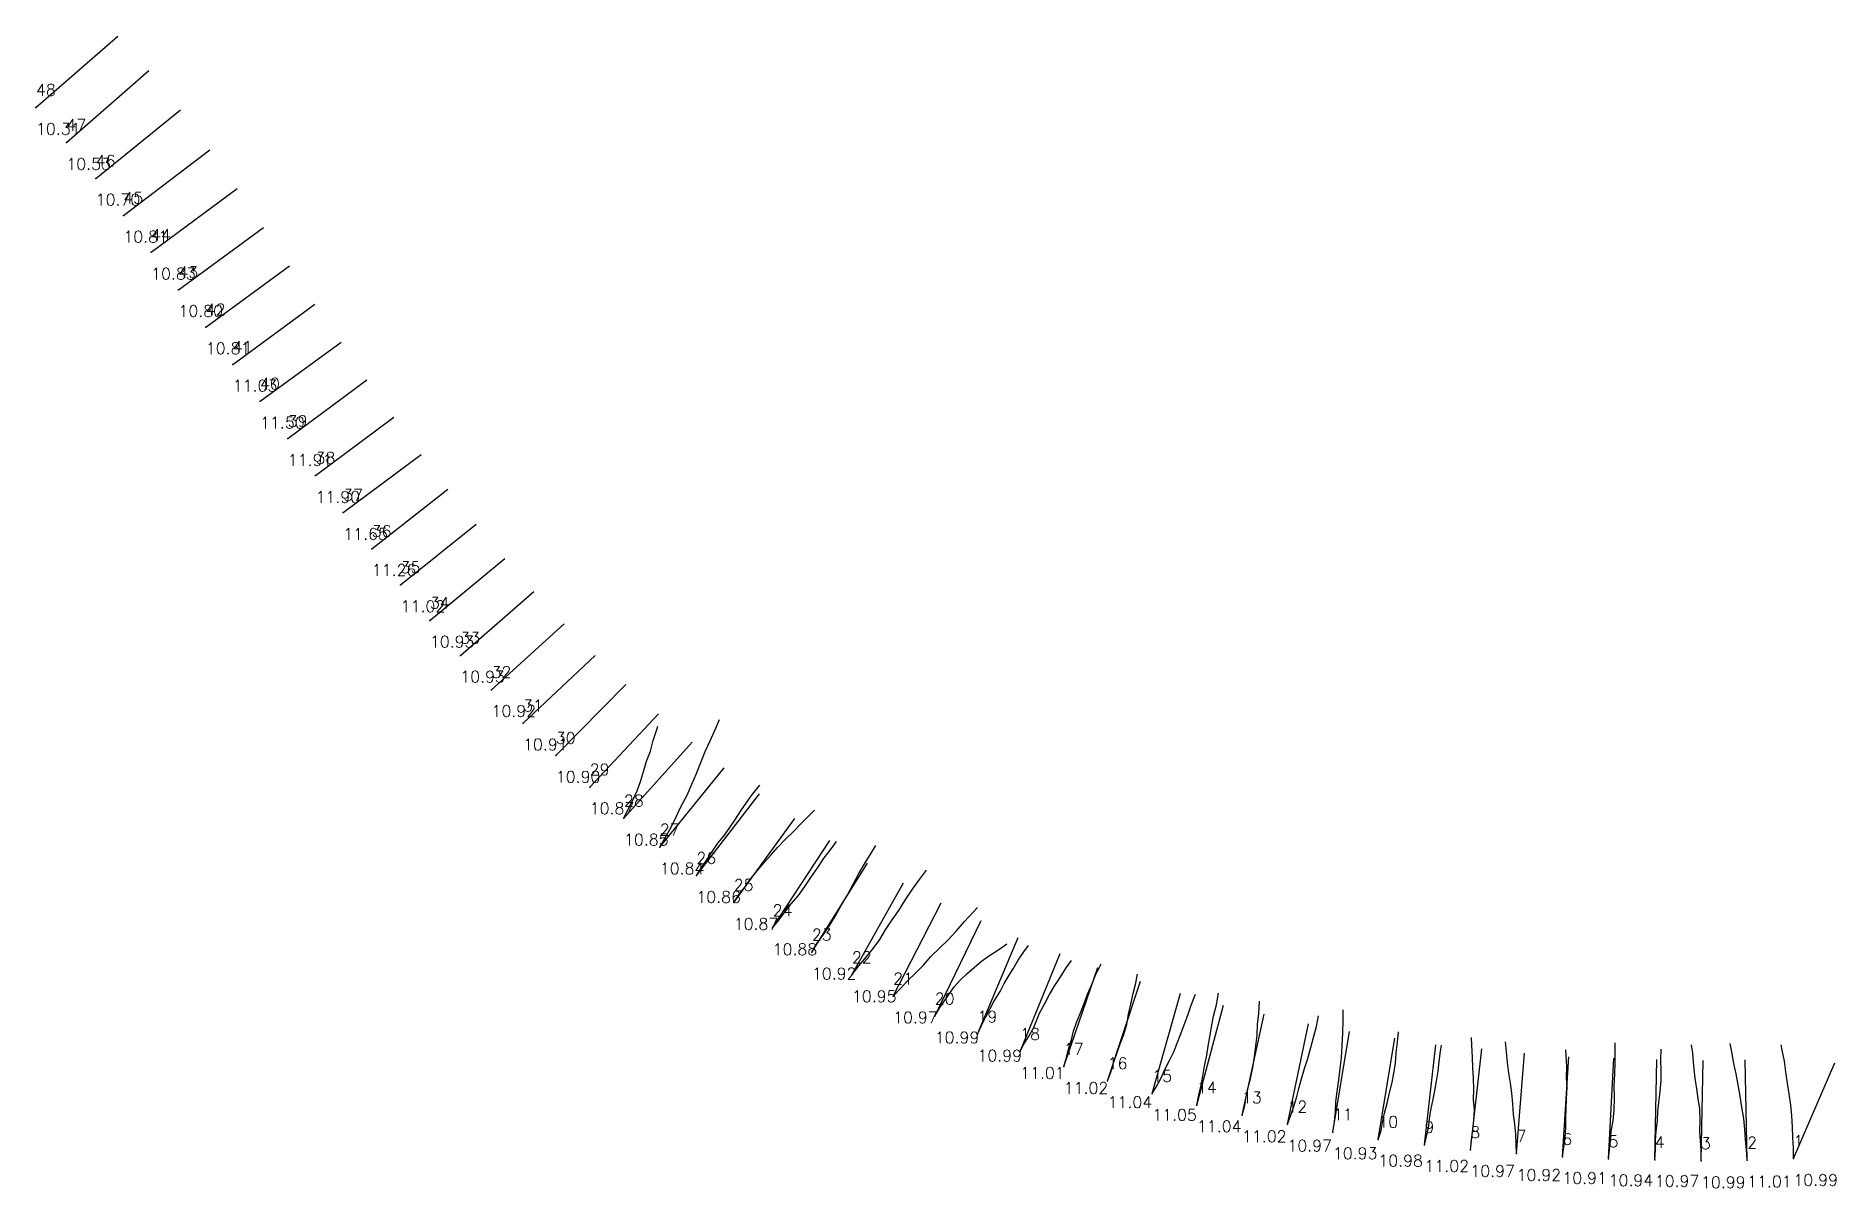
# Model space of a CAD drawing. Extents: x 748582.5 to 748629.2, y 8930160.5 to 8930190.4.
import ezdxf

# ---------------------------------------------------------------- set-up
doc = ezdxf.new("R2010")
doc.units = 0
for name, color, linetype in [('Hole', 7, 'Continuous'), ('Length', 7, 'Continuous'), ('Number', 7, 'Continuous'), ('Real Hole', 7, 'Continuous'), ('Theoretical Hole', 7, 'Continuous')]:
    doc.layers.add(name, color=color, linetype=linetype)
doc.styles.get("Standard").update_dxf_attribs({"font": 'simplex.shx'})

msp = doc.modelspace()

# ---------------------------------------------------------------- linework, layer by layer
at = {"layer": 'Hole', "color": 244, "true_color": 0x0a11ff}
for p in [(748582.48, 8930188.55, 189.94), (748583.27, 8930187.64, 190.14), (748584.03, 8930186.71, 190.31), (748584.75, 8930185.75, 190.43), (748585.47, 8930184.79, 190.47), (748586.18, 8930183.82, 190.45), (748586.89, 8930182.85, 190.47), (748587.59, 8930181.88, 190.71), (748588.3, 8930180.92, 191.2), (748589.02, 8930179.95, 191.63), (748589.74, 8930178.99, 191.63), (748590.46, 8930178.03, 191.37), (748591.2, 8930177.09, 190.98), (748591.95, 8930176.15, 190.73), (748592.71, 8930175.23, 190.64), (748593.5, 8930174.32, 190.63), (748594.31, 8930173.43, 190.62), (748595.13, 8930172.56, 190.61), (748595.98, 8930171.72, 190.59), (748596.86, 8930170.9, 190.55), (748597.75, 8930170.09, 190.52), (748598.68, 8930169.34, 190.51), (748599.63, 8930168.6, 190.52), (748600.6, 8930167.9, 190.53), (748601.61, 8930167.24, 190.54), (748602.63, 8930166.61, 190.57), (748603.67, 8930166.02, 190.6), (748604.74, 8930165.47, 190.63), (748605.82, 8930164.95, 190.63), (748606.93, 8930164.48, 190.65), (748608.04, 8930164.03, 190.67), (748609.17, 8930163.64, 190.68), (748610.31, 8930163.27, 190.7), (748611.47, 8930162.94, 190.71), (748612.63, 8930162.64, 190.71), (748613.8, 8930162.38, 190.69), (748614.98, 8930162.14, 190.64), (748616.16, 8930161.94, 190.61), (748617.34, 8930161.75, 190.65), (748618.54, 8930161.61, 190.7), (748619.73, 8930161.48, 190.65), (748620.93, 8930161.38, 190.6), (748622.12, 8930161.3, 190.6), (748623.32, 8930161.24, 190.62), (748624.52, 8930161.22, 190.65), (748625.72, 8930161.19, 190.68), (748626.92, 8930161.21, 190.69), (748628.12, 8930161.25, 190.68)]:
    msp.add_point(p, dxfattribs=at)
at = {"layer": 'Real Hole', "color": 1, "true_color": 0xff0000}
for points in [[(748598.68, 8930169.34, 190.51), (748598.826, 8930169.601, 189.556), (748598.975, 8930169.855, 188.6), (748599.109, 8930170.13, 187.648), (748599.239, 8930170.404, 186.695), (748599.389, 8930170.686, 185.748), (748599.514, 8930170.979, 184.8), (748599.629, 8930171.25, 183.844), (748599.743, 8930171.542, 182.894), (748599.857, 8930171.823, 181.941), (748599.985, 8930172.1, 180.989), (748600.134, 8930172.434, 180.058), (748600.228, 8930172.652, 179.4)], [(748597.75, 8930170.09, 190.52), (748597.855, 8930170.324, 189.553), (748597.98, 8930170.558, 188.589), (748598.089, 8930170.8, 187.625), (748598.187, 8930171.068, 186.667), (748598.265, 8930171.329, 185.705), (748598.332, 8930171.569, 184.736), (748598.435, 8930171.834, 183.777), (748598.506, 8930172.108, 182.818), (748598.614, 8930172.422, 181.875), (748598.626, 8930172.484, 181.685)], [(748599.63, 8930168.6, 190.52), (748599.772, 8930168.823, 189.556), (748599.917, 8930169.039, 188.59), (748600.05, 8930169.238, 187.619), (748600.188, 8930169.442, 186.65), (748600.356, 8930169.65, 185.686), (748600.503, 8930169.851, 184.718), (748600.646, 8930170.065, 183.752), (748600.788, 8930170.282, 182.786), (748600.941, 8930170.507, 181.823), (748601.09, 8930170.717, 180.857), (748601.274, 8930170.949, 179.902)], [(748600.6, 8930167.9, 190.53), (748600.743, 8930168.119, 189.565), (748600.896, 8930168.305, 188.594), (748601.046, 8930168.522, 187.63), (748601.213, 8930168.733, 186.667), (748601.392, 8930168.942, 185.705), (748601.562, 8930169.131, 184.738), (748601.737, 8930169.332, 183.774), (748601.943, 8930169.548, 182.82), (748602.153, 8930169.746, 181.862), (748602.36, 8930169.962, 180.908), (748602.602, 8930170.208, 179.97), (748602.698, 8930170.298, 179.592)], [(748601.61, 8930167.24, 190.54), (748601.772, 8930167.443, 189.574), (748601.923, 8930167.647, 188.607), (748602.093, 8930167.867, 187.646), (748602.279, 8930168.083, 186.688), (748602.449, 8930168.32, 185.731), (748602.604, 8930168.552, 184.771), (748602.781, 8930168.811, 183.822), (748602.946, 8930169.058, 182.867), (748603.143, 8930169.307, 181.919), (748603.268, 8930169.487, 181.254)], [(748602.63, 8930166.61, 190.57), (748602.769, 8930166.845, 189.608), (748602.929, 8930167.071, 188.647), (748603.099, 8930167.31, 187.691), (748603.241, 8930167.555, 186.732), (748603.392, 8930167.828, 185.782), (748603.548, 8930168.086, 184.829), (748603.701, 8930168.379, 183.885), (748603.849, 8930168.654, 182.935), (748604.011, 8930168.935, 181.989), (748604.166, 8930169.183, 181.033), (748604.287, 8930169.381, 180.372)], [(748603.67, 8930166.02, 190.6), (748603.853, 8930166.26, 189.647), (748604.042, 8930166.484, 188.691), (748604.22, 8930166.705, 187.732), (748604.396, 8930166.944, 186.777), (748604.542, 8930167.192, 185.819), (748604.711, 8930167.448, 184.867), (748604.891, 8930167.695, 183.915), (748605.048, 8930167.965, 182.965), (748605.239, 8930168.244, 182.024), (748605.424, 8930168.502, 181.076), (748605.604, 8930168.738, 180.226)], [(748604.74, 8930165.47, 190.63), (748604.93, 8930165.665, 189.668), (748605.109, 8930165.87, 188.706), (748605.335, 8930166.083, 187.755), (748605.529, 8930166.275, 186.793), (748605.715, 8930166.497, 185.836), (748605.941, 8930166.717, 184.887), (748606.173, 8930166.936, 183.939), (748606.379, 8930167.159, 182.986), (748606.591, 8930167.405, 182.04), (748606.814, 8930167.651, 181.097), (748606.927, 8930167.769, 180.625)], [(748605.82, 8930164.95, 190.63), (748605.94, 8930165.157, 189.659), (748606.071, 8930165.348, 188.686), (748606.205, 8930165.535, 187.713), (748606.334, 8930165.716, 186.738), (748606.477, 8930165.888, 185.764), (748606.657, 8930166.049, 184.793), (748606.844, 8930166.215, 183.825), (748607.034, 8930166.376, 182.856), (748607.245, 8930166.526, 181.89), (748607.486, 8930166.681, 180.932), (748607.694, 8930166.83, 180.069)], [(748606.93, 8930164.48, 190.65), (748607.036, 8930164.706, 189.682), (748607.137, 8930164.919, 188.71), (748607.238, 8930165.115, 187.734), (748607.358, 8930165.329, 186.765), (748607.515, 8930165.591, 185.813), (748607.627, 8930165.799, 184.841), (748607.757, 8930166.013, 183.873), (748607.855, 8930166.183, 182.893), (748607.987, 8930166.404, 181.926), (748608.131, 8930166.618, 180.96), (748608.259, 8930166.789, 180.189)], [(748608.04, 8930164.03, 190.67), (748608.138, 8930164.222, 189.693), (748608.255, 8930164.413, 188.719), (748608.383, 8930164.64, 187.753), (748608.473, 8930164.854, 186.781), (748608.544, 8930165.024, 185.798), (748608.68, 8930165.275, 184.84), (748608.803, 8930165.512, 183.876), (748608.938, 8930165.748, 182.913), (748609.08, 8930165.95, 181.944), (748609.23, 8930166.201, 180.988), (748609.368, 8930166.392, 180.223)], [(748609.17, 8930163.64, 190.68), (748609.241, 8930163.873, 189.71), (748609.292, 8930164.091, 188.735), (748609.376, 8930164.335, 187.769), (748609.428, 8930164.56, 186.796), (748609.5, 8930164.786, 185.825), (748609.586, 8930164.994, 184.851), (748609.701, 8930165.276, 183.898), (748609.791, 8930165.52, 182.933), (748609.903, 8930165.771, 181.971), (748609.991, 8930166.014, 181.005), (748610.138, 8930166.31, 180.061)], [(748610.31, 8930163.27, 190.7), (748610.391, 8930163.495, 189.729), (748610.458, 8930163.711, 188.755), (748610.546, 8930163.981, 187.796), (748610.637, 8930164.227, 186.831), (748610.733, 8930164.476, 185.867), (748610.811, 8930164.736, 184.905), (748610.851, 8930165, 183.941), (748610.909, 8930165.264, 182.979), (748610.977, 8930165.54, 182.02), (748611.031, 8930165.773, 181.049), (748611.09, 8930166.039, 180.191)], [(748611.47, 8930162.94, 190.71), (748611.587, 8930163.143, 189.738), (748611.688, 8930163.333, 188.761), (748611.797, 8930163.566, 187.795), (748611.914, 8930163.797, 186.829), (748612.026, 8930164.02, 185.861), (748612.12, 8930164.25, 184.892), (748612.211, 8930164.492, 183.926), (748612.301, 8930164.727, 182.958), (748612.389, 8930164.979, 181.994), (748612.482, 8930165.238, 181.033), (748612.59, 8930165.521, 180.08)], [(748612.63, 8930162.64, 190.71), (748612.681, 8930162.903, 189.747), (748612.743, 8930163.155, 188.781), (748612.779, 8930163.392, 187.81), (748612.827, 8930163.648, 186.845), (748612.89, 8930163.938, 185.89), (748612.921, 8930164.173, 184.918), (748612.965, 8930164.411, 183.948), (748613.008, 8930164.661, 182.98), (748613.062, 8930164.949, 182.024), (748613.139, 8930165.247, 181.073), (748613.187, 8930165.549, 180.226)], [(748613.8, 8930162.38, 190.69), (748613.869, 8930162.626, 189.723), (748613.907, 8930162.856, 188.751), (748613.951, 8930163.075, 187.776), (748614.022, 8930163.328, 186.811), (748614.081, 8930163.605, 185.852), (748614.123, 8930163.905, 184.899), (748614.155, 8930164.176, 183.937), (748614.19, 8930164.459, 182.979), (748614.206, 8930164.731, 182.016), (748614.233, 8930165.021, 181.06), (748614.251, 8930165.343, 180.113)], [(748616.16, 8930161.94, 190.61), (748616.205, 8930162.209, 189.648), (748616.231, 8930162.476, 188.685), (748616.24, 8930162.721, 187.715), (748616.272, 8930162.99, 186.753), (748616.313, 8930163.293, 185.8), (748616.352, 8930163.582, 184.844), (748616.385, 8930163.865, 183.885), (748616.397, 8930164.176, 182.935), (748616.414, 8930164.511, 181.993), (748616.425, 8930164.839, 181.048), (748616.428, 8930165.113, 180.191)], [(748614.98, 8930162.14, 190.64), (748615.064, 8930162.381, 189.673), (748615.157, 8930162.627, 188.708), (748615.225, 8930162.863, 187.739), (748615.284, 8930163.102, 186.77), (748615.345, 8930163.323, 185.796), (748615.425, 8930163.592, 184.837), (748615.508, 8930163.846, 183.873), (748615.589, 8930164.133, 182.919), (748615.659, 8930164.395, 181.956), (748615.733, 8930164.683, 181.001), (748615.788, 8930164.961, 180.042)], [(748617.34, 8930161.75, 190.65), (748617.41, 8930161.979, 189.679), (748617.45, 8930162.191, 188.703), (748617.503, 8930162.431, 187.733), (748617.567, 8930162.686, 186.768), (748617.628, 8930162.956, 185.808), (748617.696, 8930163.227, 184.847), (748617.746, 8930163.469, 183.878), (748617.782, 8930163.723, 182.912), (748617.799, 8930163.993, 181.949), (748617.835, 8930164.278, 180.991), (748617.86, 8930164.54, 180.027)], [(748618.54, 8930161.61, 190.7), (748618.593, 8930161.825, 189.725), (748618.645, 8930162.051, 188.752), (748618.669, 8930162.283, 187.78), (748618.702, 8930162.506, 186.805), (748618.754, 8930162.754, 185.838), (748618.804, 8930163.008, 184.872), (748618.854, 8930163.261, 183.906), (748618.894, 8930163.524, 182.942), (748618.921, 8930163.771, 181.973), (748618.957, 8930164.041, 181.011), (748618.98, 8930164.198, 180.432)], [(748619.73, 8930161.48, 190.65), (748619.761, 8930161.74, 189.685), (748619.793, 8930161.985, 188.716), (748619.823, 8930162.246, 187.751), (748619.834, 8930162.507, 186.786), (748619.814, 8930162.789, 185.827), (748619.816, 8930163.053, 184.862), (748619.81, 8930163.335, 183.903), (748619.796, 8930163.603, 182.939), (748619.786, 8930163.882, 181.979), (748619.772, 8930164.197, 181.03), (748619.759, 8930164.394, 180.359)], [(748620.93, 8930161.38, 190.6), (748620.92, 8930161.626, 189.631), (748620.913, 8930161.882, 188.664), (748620.889, 8930162.14, 187.698), (748620.852, 8930162.393, 186.732), (748620.834, 8930162.675, 185.772), (748620.811, 8930162.951, 184.811), (748620.773, 8930163.21, 183.846), (748620.728, 8930163.473, 182.882), (748620.691, 8930163.742, 181.92), (748620.672, 8930164.023, 180.961), (748620.644, 8930164.285, 180.1)], [(748623.32, 8930161.24, 190.62), (748623.344, 8930161.486, 189.651), (748623.371, 8930161.715, 188.678), (748623.391, 8930161.96, 187.709), (748623.442, 8930162.232, 186.748), (748623.467, 8930162.519, 185.79), (748623.473, 8930162.826, 184.838), (748623.465, 8930163.137, 183.888), (748623.478, 8930163.442, 182.936), (748623.492, 8930163.736, 181.98), (748623.49, 8930164.016, 181.02), (748623.49, 8930164.258, 180.258)], [(748625.72, 8930161.19, 190.68), (748625.725, 8930161.467, 189.719), (748625.703, 8930161.712, 188.75), (748625.687, 8930161.96, 187.781), (748625.697, 8930162.245, 186.823), (748625.687, 8930162.541, 185.868), (748625.645, 8930162.811, 184.906), (748625.61, 8930163.063, 183.939), (748625.568, 8930163.343, 182.98), (748625.535, 8930163.66, 182.032), (748625.508, 8930163.989, 181.088), (748625.477, 8930164.207, 180.423)], [(748626.92, 8930161.21, 190.69), (748626.905, 8930161.483, 189.728), (748626.879, 8930161.737, 188.761), (748626.855, 8930162.002, 187.797), (748626.834, 8930162.293, 186.841), (748626.784, 8930162.59, 185.887), (748626.734, 8930162.873, 184.93), (748626.687, 8930163.166, 183.975), (748626.63, 8930163.453, 183.018), (748626.57, 8930163.721, 182.057), (748626.519, 8930164.02, 181.104), (748626.481, 8930164.239, 180.44)], [(748628.12, 8930161.25, 190.68), (748628.125, 8930161.524, 189.718), (748628.108, 8930161.794, 188.756), (748628.099, 8930162.07, 187.794), (748628.076, 8930162.361, 186.838), (748628.049, 8930162.634, 185.876), (748628.01, 8930162.933, 184.923), (748627.969, 8930163.21, 183.963), (748627.922, 8930163.505, 183.008), (748627.889, 8930163.781, 182.048), (748627.83, 8930164.069, 181.092), (748627.804, 8930164.201, 180.715)], [(748622.12, 8930161.3, 190.6), (748622.161, 8930161.548, 189.632), (748622.191, 8930161.786, 188.661), (748622.208, 8930162.057, 187.699), (748622.21, 8930162.298, 186.728), (748622.22, 8930162.553, 185.762), (748622.224, 8930162.812, 184.796), (748622.24, 8930163.101, 183.838), (748622.228, 8930163.348, 182.87), (748622.233, 8930163.643, 181.914), (748622.221, 8930163.927, 180.955), (748622.206, 8930164.073, 180.477)], [(748624.52, 8930161.22, 190.65), (748624.536, 8930161.477, 189.684), (748624.541, 8930161.72, 188.714), (748624.557, 8930161.96, 187.743), (748624.59, 8930162.234, 186.782), (748624.602, 8930162.471, 185.81), (748624.625, 8930162.707, 184.839), (748624.656, 8930162.997, 183.882), (748624.684, 8930163.284, 182.925), (748624.685, 8930163.544, 181.959), (748624.677, 8930163.817, 180.997), (748624.681, 8930164.095, 180.141)]]:
    msp.add_polyline3d(points, dxfattribs=at)
at = {"layer": 'Theoretical Hole', "color": 244, "true_color": 0x0a11ff}
for p, q in [((748582.48, 8930188.55, 189.94), (748584.606, 8930190.409, 180.024)), ((748583.27, 8930187.64, 190.14), (748585.414, 8930189.515, 180.002)), ((748584.03, 8930186.71, 190.31), (748586.236, 8930188.495, 179.993)), ((748584.75, 8930185.75, 190.43), (748586.996, 8930187.451, 179.994)), ((748585.47, 8930184.79, 190.47), (748587.701, 8930186.45, 180.003)), ((748586.18, 8930183.82, 190.45), (748588.392, 8930185.438, 180.004)), ((748586.89, 8930182.85, 190.47), (748589.061, 8930184.438, 180)), ((748587.59, 8930181.88, 190.71), (748589.724, 8930183.441, 180.002)), ((748588.3, 8930180.92, 191.2), (748590.401, 8930182.456, 179.998)), ((748589.02, 8930179.95, 191.63), (748591.072, 8930181.48, 179.998)), ((748589.74, 8930178.99, 191.63), (748591.772, 8930180.506, 180.003)), ((748590.46, 8930178.03, 191.37), (748592.485, 8930179.542, 179.997)), ((748591.2, 8930177.09, 190.98), (748593.176, 8930178.638, 180.003)), ((748591.95, 8930176.15, 190.73), (748593.91, 8930177.726, 180.001)), ((748592.71, 8930175.23, 190.64), (748594.657, 8930176.835, 180.005)), ((748593.5, 8930174.32, 190.63), (748595.405, 8930175.984, 179.997)), ((748594.31, 8930173.43, 190.62), (748596.197, 8930175.142, 180.001)), ((748595.13, 8930172.56, 190.61), (748596.998, 8930174.316, 180.005)), ((748595.98, 8930171.72, 190.59), (748597.798, 8930173.568, 180.003)), ((748596.86, 8930170.9, 190.55), (748598.643, 8930172.8, 179.997)), ((748597.75, 8930170.09, 190.52), (748599.52, 8930172.063, 179.999)), ((748598.68, 8930169.34, 190.51), (748600.353, 8930171.4, 180)), ((748599.63, 8930168.6, 190.52), (748601.271, 8930170.724, 179.997)), ((748600.6, 8930167.9, 190.53), (748602.187, 8930170.088, 180.001)), ((748601.61, 8930167.24, 190.54), (748603.094, 8930169.513, 180.004)), ((748602.63, 8930166.61, 190.57), (748604.07, 8930168.928, 179.996)), ((748603.67, 8930166.02, 190.6), (748605.012, 8930168.411, 179.999)), ((748604.74, 8930165.47, 190.63), (748605.991, 8930167.894, 180.005)), ((748605.82, 8930164.95, 190.63), (748607.022, 8930167.431, 179.991)), ((748606.93, 8930164.48, 190.65), (748607.988, 8930166.99, 180.003)), ((748608.04, 8930164.03, 190.67), (748609.074, 8930166.577, 180.009)), ((748609.17, 8930163.64, 190.68), (748610.054, 8930166.212, 180.001)), ((748610.31, 8930163.27, 190.7), (748611.162, 8930165.858, 180.002)), ((748611.47, 8930162.94, 190.71), (748612.2, 8930165.547, 179.997)), ((748612.63, 8930162.64, 190.71), (748613.315, 8930165.239, 180.002)), ((748613.8, 8930162.38, 190.69), (748614.377, 8930165, 180.002)), ((748614.98, 8930162.14, 190.64), (748615.523, 8930164.751, 179.999)), ((748616.16, 8930161.94, 190.61), (748616.591, 8930164.554, 180.006)), ((748617.34, 8930161.75, 190.65), (748617.765, 8930164.374, 179.997)), ((748618.54, 8930161.61, 190.7), (748618.835, 8930164.205, 179.994)), ((748619.73, 8930161.48, 190.65), (748620.028, 8930164.098, 180.001)), ((748620.93, 8930161.38, 190.6), (748621.132, 8930163.99, 179.998)), ((748622.12, 8930161.3, 190.6), (748622.291, 8930163.893, 180.004)), ((748623.32, 8930161.24, 190.62), (748623.455, 8930163.855, 179.998)), ((748624.52, 8930161.22, 190.65), (748624.577, 8930163.825, 179.994)), ((748625.72, 8930161.19, 190.68), (748625.777, 8930163.794, 180.003)), ((748626.92, 8930161.21, 190.69), (748626.87, 8930163.817, 179.993)), ((748628.12, 8930161.25, 190.68), (748629.195, 8930163.737, 180.029))]:
    msp.add_line(p, q, dxfattribs=at)

# ---------------------------------------------------------------- texts
at = {"layer": 'Length', "color": 244, "true_color": 0x0a11ff}
for s, p in [('10.31', (748582.48, 8930187.846, 189.94)), ('10.53', (748583.27, 8930186.936, 190.14)), ('10.70', (748584.03, 8930186.006, 190.31)), ('10.81', (748584.75, 8930185.046, 190.43)), ('10.83', (748585.47, 8930184.086, 190.47)), ('10.80', (748586.18, 8930183.116, 190.45)), ('10.81', (748586.89, 8930182.146, 190.47)), ('11.03', (748587.59, 8930181.176, 190.71)), ('11.50', (748588.3, 8930180.216, 191.2)), ('11.91', (748589.02, 8930179.246, 191.63)), ('11.90', (748589.74, 8930178.286, 191.63)), ('11.65', (748590.46, 8930177.326, 191.37)), ('11.26', (748591.2, 8930176.386, 190.98)), ('11.02', (748591.95, 8930175.446, 190.73)), ('10.93', (748592.71, 8930174.526, 190.64)), ('10.93', (748593.5, 8930173.616, 190.63)), ('10.92', (748594.31, 8930172.726, 190.62)), ('10.91', (748595.13, 8930171.856, 190.61)), ('10.90', (748595.98, 8930171.016, 190.59)), ('10.87', (748596.86, 8930170.196, 190.55)), ('10.85', (748597.75, 8930169.386, 190.52)), ('10.84', (748598.68, 8930168.636, 190.51)), ('10.86', (748599.63, 8930167.896, 190.52)), ('10.87', (748600.6, 8930167.196, 190.53)), ('10.88', (748601.61, 8930166.536, 190.54)), ('10.92', (748602.63, 8930165.906, 190.57)), ('10.95', (748603.67, 8930165.316, 190.6)), ('10.97', (748604.74, 8930164.766, 190.63)), ('10.99', (748605.82, 8930164.246, 190.63)), ('10.99', (748606.93, 8930163.776, 190.65)), ('11.01', (748608.04, 8930163.326, 190.67)), ('11.02', (748609.17, 8930162.936, 190.68)), ('11.04', (748610.31, 8930162.566, 190.7)), ('11.05', (748611.47, 8930162.236, 190.71)), ('11.04', (748612.63, 8930161.936, 190.71)), ('11.02', (748613.8, 8930161.676, 190.69)), ('10.97', (748614.98, 8930161.436, 190.64)), ('10.93', (748616.16, 8930161.236, 190.61)), ('10.98', (748617.34, 8930161.046, 190.65)), ('11.02', (748618.54, 8930160.906, 190.7)), ('10.97', (748619.73, 8930160.776, 190.65)), ('10.92', (748620.93, 8930160.676, 190.6)), ('10.91', (748622.12, 8930160.596, 190.6)), ('10.94', (748623.32, 8930160.536, 190.62)), ('10.97', (748624.52, 8930160.516, 190.65)), ('10.99', (748625.72, 8930160.486, 190.68)), ('11.01', (748626.92, 8930160.506, 190.69)), ('10.99', (748628.12, 8930160.546, 190.68))]:
    msp.add_text(s, height=0.3, dxfattribs=at).set_placement(p)
at = {"layer": 'Number', "color": 244, "true_color": 0x0a11ff}
for s, p in [('48', (748582.48, 8930188.856, 189.94)), ('47', (748583.27, 8930187.946, 190.14)), ('46', (748584.03, 8930187.016, 190.31)), ('45', (748584.75, 8930186.056, 190.43)), ('44', (748585.47, 8930185.096, 190.47)), ('43', (748586.18, 8930184.126, 190.45)), ('42', (748586.89, 8930183.156, 190.47)), ('41', (748587.59, 8930182.186, 190.71)), ('40', (748588.3, 8930181.226, 191.2)), ('39', (748589.02, 8930180.256, 191.63)), ('38', (748589.74, 8930179.296, 191.63)), ('37', (748590.46, 8930178.336, 191.37)), ('36', (748591.2, 8930177.396, 190.98)), ('35', (748591.95, 8930176.456, 190.73)), ('34', (748592.71, 8930175.536, 190.64)), ('33', (748593.5, 8930174.626, 190.63)), ('32', (748594.31, 8930173.736, 190.62)), ('31', (748595.13, 8930172.866, 190.61)), ('30', (748595.98, 8930172.026, 190.59)), ('29', (748596.86, 8930171.206, 190.55)), ('28', (748597.75, 8930170.396, 190.52)), ('27', (748598.68, 8930169.646, 190.51)), ('26', (748599.63, 8930168.906, 190.52)), ('25', (748600.6, 8930168.206, 190.53)), ('24', (748601.61, 8930167.546, 190.54)), ('23', (748602.63, 8930166.916, 190.57)), ('22', (748603.67, 8930166.326, 190.6)), ('21', (748604.74, 8930165.776, 190.63)), ('20', (748605.82, 8930165.256, 190.63)), ('19', (748606.93, 8930164.786, 190.65)), ('18', (748608.04, 8930164.336, 190.67)), ('17', (748609.17, 8930163.946, 190.68)), ('16', (748610.31, 8930163.576, 190.7)), ('15', (748611.47, 8930163.246, 190.71)), ('14', (748612.63, 8930162.946, 190.71)), ('13', (748613.8, 8930162.686, 190.69)), ('12', (748614.98, 8930162.446, 190.64)), ('11', (748616.16, 8930162.246, 190.61)), ('10', (748617.34, 8930162.056, 190.65)), ('9', (748618.54, 8930161.916, 190.7)), ('8', (748619.73, 8930161.786, 190.65)), ('7', (748620.93, 8930161.686, 190.6)), ('6', (748622.12, 8930161.606, 190.6)), ('5', (748623.32, 8930161.546, 190.62)), ('1', (748628.12, 8930161.556, 190.68)), ('4', (748624.52, 8930161.526, 190.65)), ('3', (748625.72, 8930161.496, 190.68)), ('2', (748626.92, 8930161.516, 190.69))]:
    msp.add_text(s, height=0.3, dxfattribs=at).set_placement(p)

doc.saveas('drawing.dxf')
